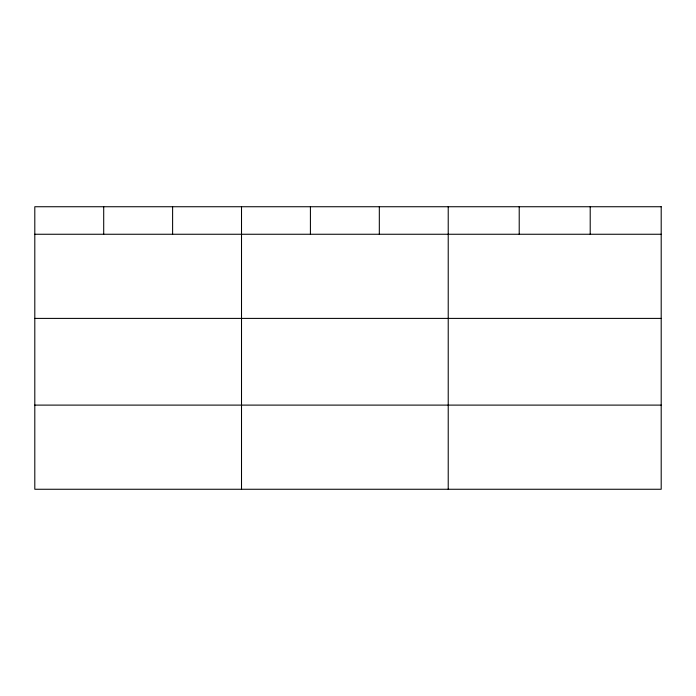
<?xml version="1.0" encoding="UTF-8"?>
<svg xmlns="http://www.w3.org/2000/svg" width="696" height="696" viewBox="0 0 696 696"><rect width="100%" height="100%" fill="white"/><g stroke="black" fill="none" stroke-linecap="round" stroke-linejoin="round"><path stroke-width="1.04" d="M34.8 234.256L661.2 234.256M34.8 318.403L661.2 318.403M34.8 405.107L661.2 405.107M590.208 206.738L590.208 234.256M519.216 206.738L519.216 234.256M448.224 206.738L448.224 489.262M379.32 206.738L379.32 234.256M310.416 206.738L310.416 234.256M241.512 206.738L241.512 489.262M172.608 206.738L172.608 234.256M103.704 206.738L103.704 234.256M661.2 206.738L34.8 206.738L34.8 489.262L661.2 489.262L661.2 206.738"/></g></svg>
